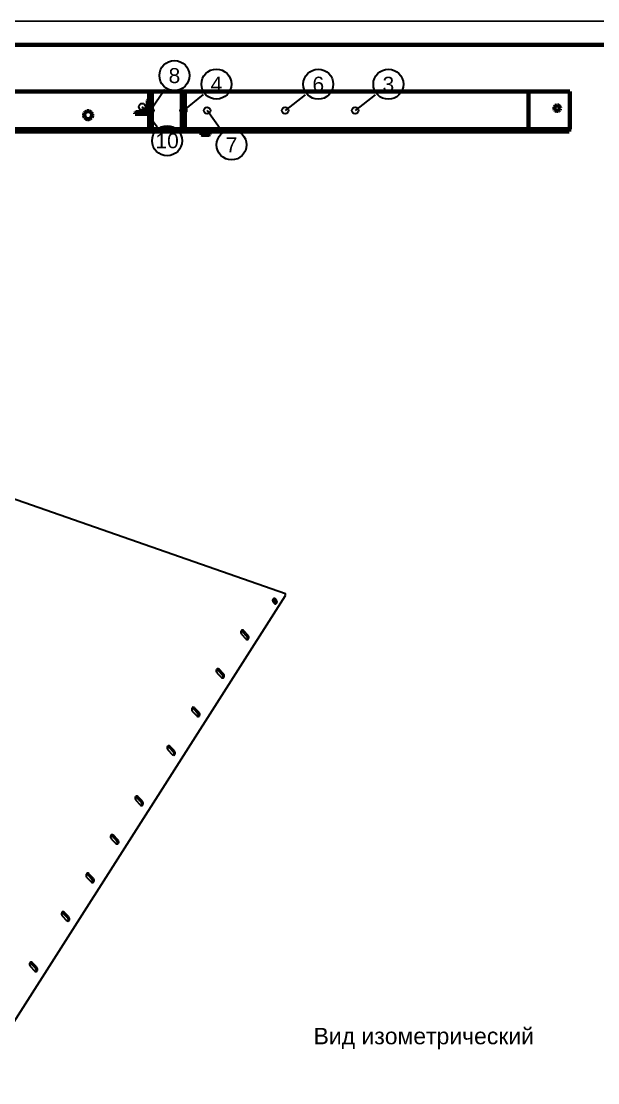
# Model space of a CAD drawing. Header units: millimetres. Extents: x 0 to 594, y 0 to 420.
# Drawn here: x 215.4 to 338.3, y 193.9 to 420 of the extents above; entities that cross this region are included whole.
import ezdxf
from ezdxf.enums import TextEntityAlignment as Align

# ---------------------------------------------------------------- set-up
doc = ezdxf.new("R2010")
doc.units = ezdxf.units.MM
doc.styles.add('GOST', font='Arial')

msp = doc.modelspace()

# ---------------------------------------------------------------- linework, layer by layer
at = {"color": 1, "lineweight": 70}
for p, q in [((121.7, 405), (242.7, 405)), ((242.7, 405), (243.3, 405)), ((242.7, 397), (242.7, 405)), ((243.3, 405), (243.3, 397)), ((249.7, 405), (243.3, 405)), ((249.7, 405), (250.3, 405)), ((249.7, 397), (249.7, 405)), ((250.3, 405), (323.54, 405)), ((250.3, 405), (250.3, 397)), ((323.54, 405), (332.4, 405)), ((323.54, 397), (323.54, 405)), ((332.4, 405), (332.4, 397)), ((242.42, 403.15), (242.4, 403.05)), ((242.4, 403.05), (242.4, 401.1)), ((242.47, 403.23), (242.42, 403.15)), ((242.55, 403.28), (242.47, 403.23)), ((242.65, 403.3), (242.55, 403.28)), ((242.7, 403.3), (242.65, 403.3)), ((242.7, 400.3), (242.7, 403.3)), ((228.95, 400.39), (228.87, 400.17)), ((229.08, 400.58), (228.95, 400.39)), ((229.26, 400.73), (229.08, 400.58)), ((229.47, 400.82), (229.26, 400.73)), ((229.7, 400.85), (229.47, 400.82)), ((229.93, 400.82), (229.7, 400.85)), ((230.14, 400.73), (229.93, 400.82)), ((230.32, 400.58), (230.14, 400.73)), ((230.45, 400.39), (230.32, 400.58)), ((230.53, 400.17), (230.45, 400.39)), ((239.72, 400.45), (239.7, 400.35)), ((239.7, 400.35), (239.7, 400.3)), ((239.7, 400.3), (242.7, 400.3)), ((239.77, 400.53), (239.72, 400.45)), ((239.85, 400.58), (239.77, 400.53)), ((239.95, 400.6), (239.85, 400.58)), ((241.9, 400.6), (239.95, 400.6)), ((242.05, 400.62), (241.9, 400.6)), ((242.19, 400.7), (242.05, 400.62)), ((242.3, 400.81), (242.19, 400.7)), ((242.38, 400.95), (242.3, 400.81)), ((242.4, 401.1), (242.38, 400.95)), ((329.13, 401.69), (329.1, 401.5)), ((329.1, 401.5), (329.13, 401.31)), ((329.21, 401.85), (329.13, 401.69)), ((329.13, 401.31), (329.21, 401.15)), ((329.35, 401.99), (329.21, 401.85)), ((329.21, 401.15), (329.35, 401.01)), ((329.51, 402.07), (329.35, 401.99)), ((329.35, 401.01), (329.51, 400.93)), ((329.7, 402.1), (329.51, 402.07)), ((329.51, 400.93), (329.7, 400.9)), ((329.89, 402.07), (329.7, 402.1)), ((329.7, 400.9), (329.89, 400.93)), ((330.05, 401.99), (329.89, 402.07)), ((329.89, 400.93), (330.05, 401.01)), ((330.19, 401.85), (330.05, 401.99)), ((330.05, 401.01), (330.19, 401.15)), ((330.27, 401.69), (330.19, 401.85)), ((330.19, 401.15), (330.27, 401.31)), ((330.3, 401.5), (330.27, 401.69)), ((330.27, 401.31), (330.3, 401.5)), ((228.87, 400.17), (228.85, 399.94)), ((228.85, 399.94), (228.9, 399.72)), ((228.9, 399.72), (229.01, 399.51)), ((229.01, 399.51), (229.16, 399.34)), ((229.16, 399.34), (229.36, 399.22)), ((229.36, 399.22), (229.58, 399.16)), ((229.58, 399.16), (229.82, 399.16)), ((229.82, 399.16), (230.04, 399.22)), ((230.04, 399.22), (230.24, 399.34)), ((230.24, 399.34), (230.39, 399.51)), ((230.39, 399.51), (230.5, 399.72)), ((230.5, 399.72), (230.55, 399.94)), ((230.55, 399.94), (230.53, 400.17)), ((239.7, 397), (124.7, 397)), ((124.7, 396.5), (239.7, 396.5)), ((239.7, 396.5), (239.7, 397)), ((257.5, 397), (239.7, 397)), ((257.5, 396.5), (239.7, 396.5)), ((253.85, 395.98), (253.85, 396.5)), ((253.85, 395.98), (253.85, 395.93)), ((253.85, 395.93), (253.85, 395.98)), ((254.07, 395.88), (253.85, 395.98)), ((253.85, 395.98), (253.85, 395.93)), ((253.85, 395.93), (253.85, 395.98)), ((253.85, 395.98), (253.85, 395.93)), ((253.85, 395.93), (253.85, 395.98)), ((253.85, 395.98), (253.85, 395.93)), ((253.85, 395.93), (253.85, 395.98)), ((253.85, 395.98), (253.85, 395.93)), ((253.85, 395.93), (253.85, 395.98)), ((253.85, 395.98), (253.85, 395.93)), ((253.85, 395.93), (253.85, 395.98)), ((253.85, 395.93), (253.85, 395.88)), ((253.85, 395.88), (253.85, 395.93)), ((253.85, 395.93), (253.85, 395.88)), ((253.85, 395.88), (253.85, 395.93)), ((253.85, 395.93), (253.85, 395.88)), ((253.85, 395.88), (253.85, 395.93)), ((253.85, 395.93), (253.85, 395.88)), ((253.85, 395.88), (253.85, 395.93)), ((253.85, 395.93), (253.85, 395.88)), ((253.85, 395.88), (253.85, 395.93)), ((253.85, 395.93), (253.85, 395.88)), ((253.85, 395.88), (253.85, 395.93)), ((253.85, 395.88), (253.85, 395.85)), ((253.85, 395.85), (253.85, 395.88)), ((253.85, 395.88), (253.85, 395.85)), ((253.85, 395.85), (253.85, 395.88)), ((253.85, 395.88), (253.85, 395.85)), ((253.85, 395.85), (253.85, 395.88)), ((253.85, 395.88), (253.85, 395.85)), ((253.85, 395.85), (253.85, 395.88)), ((253.85, 395.88), (253.85, 395.85)), ((253.85, 395.85), (253.85, 395.88)), ((253.85, 395.88), (253.85, 395.85)), ((253.85, 395.85), (253.85, 395.88)), ((253.89, 395.81), (253.85, 395.85)), ((253.89, 395.81), (253.89, 395.81)), ((253.89, 395.81), (253.91, 395.81)), ((253.91, 395.81), (253.93, 395.81)), ((253.93, 395.81), (253.97, 395.81)), ((253.97, 395.81), (254.01, 395.81)), ((254.01, 395.81), (254.07, 395.81)), ((254.28, 395.85), (254.07, 395.88)), ((254.07, 395.81), (254.13, 395.81)), ((254.13, 395.81), (254.19, 395.81)), ((254.19, 395.81), (254.27, 395.81)), ((254.27, 395.81), (254.35, 395.81)), ((254.48, 395.88), (254.28, 395.85)), ((254.35, 395.81), (254.43, 395.81)), ((254.43, 395.81), (254.52, 395.81)), ((254.7, 395.98), (254.48, 395.88)), ((254.52, 395.81), (254.61, 395.81)), ((254.61, 395.81), (254.7, 395.81)), ((254.7, 395.98), (254.7, 396.5)), ((254.92, 395.88), (254.7, 395.98)), ((254.7, 395.81), (254.79, 395.81)), ((254.79, 395.81), (254.88, 395.81)), ((254.88, 395.81), (254.97, 395.81)), ((255.13, 395.85), (254.92, 395.88)), ((254.97, 395.81), (255.05, 395.81)), ((255.05, 395.81), (255.13, 395.81)), ((255.33, 395.88), (255.13, 395.85)), ((255.13, 395.81), (255.21, 395.81)), ((255.21, 395.81), (255.27, 395.81)), ((255.27, 395.81), (255.33, 395.81)), ((255.55, 395.98), (255.33, 395.88)), ((255.33, 395.81), (255.39, 395.81)), ((255.39, 395.81), (255.43, 395.81)), ((255.43, 395.81), (255.47, 395.81)), ((255.47, 395.81), (255.49, 395.81)), ((255.49, 395.81), (255.51, 395.81)), ((255.51, 395.81), (255.55, 395.85)), ((255.51, 395.81), (255.51, 395.81)), ((255.55, 395.98), (255.55, 396.5)), ((255.55, 395.98), (255.55, 395.93)), ((255.55, 395.93), (255.55, 395.98)), ((255.55, 395.98), (255.55, 395.93)), ((255.55, 395.93), (255.55, 395.98)), ((255.55, 395.98), (255.55, 395.93)), ((255.55, 395.93), (255.55, 395.98)), ((255.55, 395.98), (255.55, 395.93)), ((255.55, 395.93), (255.55, 395.98)), ((255.55, 395.98), (255.55, 395.93)), ((255.55, 395.93), (255.55, 395.98)), ((255.55, 395.98), (255.55, 395.93)), ((255.55, 395.93), (255.55, 395.98)), ((255.55, 395.93), (255.55, 395.88)), ((255.55, 395.88), (255.55, 395.93)), ((255.55, 395.93), (255.55, 395.88)), ((255.55, 395.88), (255.55, 395.93)), ((255.55, 395.93), (255.55, 395.88)), ((255.55, 395.88), (255.55, 395.93)), ((255.55, 395.93), (255.55, 395.88)), ((255.55, 395.88), (255.55, 395.93)), ((255.55, 395.93), (255.55, 395.88)), ((255.55, 395.88), (255.55, 395.93)), ((255.55, 395.93), (255.55, 395.88)), ((255.55, 395.88), (255.55, 395.93)), ((255.55, 395.88), (255.55, 395.85)), ((255.55, 395.85), (255.55, 395.88)), ((255.55, 395.88), (255.55, 395.85)), ((255.55, 395.85), (255.55, 395.88)), ((255.55, 395.88), (255.55, 395.85)), ((255.55, 395.85), (255.55, 395.88)), ((255.55, 395.88), (255.55, 395.85)), ((255.55, 395.85), (255.55, 395.88)), ((255.55, 395.88), (255.55, 395.85)), ((255.55, 395.85), (255.55, 395.88)), ((255.55, 395.88), (255.55, 395.85)), ((255.55, 395.85), (255.55, 395.88)), ((257.5, 397), (332.25, 397)), ((257.5, 397), (257.5, 396.5)), ((257.5, 396.5), (332.25, 396.5)), ((332.25, 397), (332.25, 396.5)), ((332.4, 397), (332.25, 397))]:
    msp.add_line(p, q, dxfattribs=at)
at = {"color": 7, "lineweight": 35}
for p, q in [((246.05, 405.45), (243, 401)), ((254.23, 404.36), (250, 401)), ((275.93, 404.35), (271.7, 401)), ((290.88, 404.35), (286.64, 401)), ((244.4, 397.45), (241.2, 401.8)), ((258.18, 396.6), (255.05, 401))]:
    msp.add_line(p, q, dxfattribs=at)
at = {"color": 1, "lineweight": 35}
for p, q in [((37.43, 379.81), (271.76, 298.12)), ((213.4, 206.05), (271.76, 297.67)), ((269.05, 296.81), (269.03, 296.71)), ((269.03, 296.71), (269.03, 296.61)), ((269.03, 296.61), (269.05, 296.5)), ((269.09, 296.89), (269.05, 296.81)), ((269.05, 296.5), (269.08, 296.39)), ((269.08, 296.88), (269.19, 296.85)), ((269.08, 296.39), (269.13, 296.28)), ((269.15, 296.96), (269.09, 296.89)), ((269.13, 296.28), (269.19, 296.18)), ((269.21, 297.01), (269.15, 296.96)), ((269.19, 296.85), (269.29, 296.8)), ((269.61, 296.4), (269.2, 296.17)), ((269.32, 297.05), (269.21, 297.01)), ((269.29, 296.8), (269.39, 296.73)), ((269.45, 297.04), (269.32, 297.05)), ((269.39, 296.73), (269.48, 296.63)), ((269.58, 296.99), (269.45, 297.04)), ((269.48, 296.63), (269.55, 296.52)), ((269.55, 296.52), (269.61, 296.4)), ((269.71, 296.9), (269.58, 296.99)), ((269.61, 296.4), (269.64, 296.27)), ((269.64, 296.27), (269.66, 296.15)), ((269.81, 296.78), (269.71, 296.9)), ((269.9, 296.63), (269.81, 296.78)), ((269.95, 296.48), (269.9, 296.63)), ((269.92, 296.1), (269.96, 296.2)), ((269.97, 296.32), (269.95, 296.48)), ((269.96, 296.2), (269.97, 296.32)), ((271.76, 297.67), (271.76, 298.12)), ((269.19, 296.18), (269.27, 296.1)), ((269.27, 296.1), (269.35, 296.02)), ((269.35, 296.02), (269.44, 295.97)), ((269.44, 295.97), (269.53, 295.93)), ((269.53, 295.93), (269.62, 295.92)), ((269.64, 296.03), (269.6, 295.92)), ((269.62, 295.92), (269.71, 295.93)), ((269.66, 296.15), (269.64, 296.03)), ((269.71, 295.93), (269.79, 295.96)), ((269.79, 295.96), (269.86, 296.02)), ((269.86, 296.02), (269.92, 296.1)), ((262.23, 289.99), (262.22, 289.86)), ((262.22, 289.86), (262.24, 289.72)), ((262.27, 290.1), (262.23, 289.99)), ((262.24, 289.72), (262.29, 289.59)), ((262.32, 290.19), (262.27, 290.1)), ((262.28, 290.12), (262.36, 290.1)), ((262.29, 289.59), (262.36, 289.46)), ((262.4, 290.25), (262.32, 290.19)), ((262.36, 290.1), (262.45, 290.06)), ((262.36, 289.46), (262.45, 289.35)), ((262.53, 290.29), (262.4, 290.25)), ((262.45, 290.06), (262.54, 290.01)), ((262.66, 290.27), (262.53, 290.29)), ((262.54, 290.01), (262.62, 289.93)), ((262.93, 290.1), (262.62, 289.93)), ((262.62, 289.93), (263.42, 289.1)), ((262.8, 290.21), (262.66, 290.27)), ((262.93, 290.1), (262.8, 290.21)), ((263.74, 289.27), (262.93, 290.1)), ((262.45, 289.35), (263.25, 288.51)), ((263.25, 288.51), (263.38, 288.4)), ((263.38, 288.4), (263.52, 288.34)), ((263.74, 289.27), (263.42, 289.1)), ((263.42, 289.1), (263.55, 288.92)), ((263.52, 288.34), (263.66, 288.33)), ((263.55, 288.92), (263.63, 288.71)), ((263.63, 288.41), (263.6, 288.33)), ((263.63, 288.71), (263.65, 288.6)), ((263.65, 288.5), (263.63, 288.41)), ((263.65, 288.6), (263.65, 288.5)), ((263.66, 288.33), (263.78, 288.36)), ((263.83, 289.16), (263.74, 289.27)), ((263.78, 288.36), (263.86, 288.43)), ((263.9, 289.03), (263.83, 289.16)), ((263.86, 288.43), (263.92, 288.52)), ((263.94, 288.89), (263.9, 289.03)), ((263.92, 288.52), (263.96, 288.63)), ((263.96, 288.76), (263.94, 288.89)), ((263.96, 288.63), (263.96, 288.76)), ((257.04, 281.89), (257, 281.78)), ((257, 281.78), (257, 281.65)), ((257, 281.65), (257.02, 281.51)), ((257.02, 281.51), (257.06, 281.38)), ((257.1, 281.98), (257.04, 281.89)), ((257.05, 281.91), (257.14, 281.89)), ((257.06, 281.38), (257.13, 281.25)), ((257.18, 282.05), (257.1, 281.98)), ((257.13, 281.25), (257.22, 281.14)), ((257.14, 281.89), (257.23, 281.86)), ((257.3, 282.08), (257.18, 282.05)), ((257.22, 281.14), (258.03, 280.3)), ((257.23, 281.86), (257.31, 281.8)), ((257.44, 282.07), (257.3, 282.08)), ((257.31, 281.8), (257.39, 281.73)), ((257.7, 281.9), (257.39, 281.73)), ((257.39, 281.73), (258.2, 280.89)), ((257.58, 282), (257.44, 282.07)), ((257.7, 281.9), (257.58, 282)), ((258.51, 281.06), (257.7, 281.9)), ((258.51, 281.06), (258.2, 280.89)), ((258.2, 280.89), (258.33, 280.71)), ((258.33, 280.71), (258.4, 280.5)), ((258.4, 280.5), (258.42, 280.4)), ((258.42, 280.4), (258.42, 280.3)), ((258.6, 280.95), (258.51, 281.06)), ((258.67, 280.82), (258.6, 280.95)), ((258.71, 280.69), (258.67, 280.82)), ((258.69, 280.31), (258.73, 280.42)), ((258.73, 280.55), (258.71, 280.69)), ((258.73, 280.42), (258.73, 280.55)), ((258.03, 280.3), (258.15, 280.2)), ((258.15, 280.2), (258.29, 280.13)), ((258.29, 280.13), (258.43, 280.12)), ((258.4, 280.2), (258.37, 280.12)), ((258.42, 280.3), (258.4, 280.2)), ((258.43, 280.12), (258.55, 280.16)), ((258.55, 280.16), (258.63, 280.22)), ((258.63, 280.22), (258.69, 280.31)), ((251.81, 273.68), (251.77, 273.57)), ((251.87, 273.78), (251.81, 273.68)), ((251.82, 273.7), (251.91, 273.69)), ((251.95, 273.84), (251.87, 273.78)), ((251.91, 273.69), (252, 273.65)), ((252.07, 273.88), (251.95, 273.84)), ((252, 273.65), (252.08, 273.59)), ((252.21, 273.86), (252.07, 273.88)), ((252.08, 273.59), (252.16, 273.52)), ((252.48, 273.69), (252.16, 273.52)), ((252.35, 273.8), (252.21, 273.86)), ((252.48, 273.69), (252.35, 273.8)), ((253.28, 272.85), (252.48, 273.69)), ((251.77, 273.57), (251.77, 273.44)), ((251.77, 273.44), (251.79, 273.31)), ((251.79, 273.31), (251.83, 273.17)), ((251.83, 273.17), (251.9, 273.04)), ((251.9, 273.04), (251.99, 272.93)), ((251.99, 272.93), (252.8, 272.1)), ((252.16, 273.52), (252.97, 272.68)), ((252.8, 272.1), (252.93, 271.99)), ((252.93, 271.99), (253.07, 271.93)), ((253.28, 272.85), (252.97, 272.68)), ((252.97, 272.68), (253.1, 272.5)), ((253.07, 271.93), (253.2, 271.91)), ((253.1, 272.5), (253.18, 272.3)), ((253.18, 272), (253.14, 271.91)), ((253.18, 272.3), (253.19, 272.19)), ((253.19, 272.09), (253.18, 272)), ((253.19, 272.19), (253.19, 272.09)), ((253.2, 271.91), (253.33, 271.95)), ((253.37, 272.74), (253.28, 272.85)), ((253.33, 271.95), (253.41, 272.01)), ((253.44, 272.62), (253.37, 272.74)), ((253.41, 272.01), (253.46, 272.1)), ((253.49, 272.48), (253.44, 272.62)), ((253.46, 272.1), (253.5, 272.22)), ((253.51, 272.34), (253.49, 272.48)), ((253.5, 272.22), (253.51, 272.34)), ((246.55, 265.36), (246.54, 265.24)), ((246.54, 265.24), (246.56, 265.1)), ((246.58, 265.48), (246.55, 265.36)), ((246.56, 265.1), (246.61, 264.97)), ((246.64, 265.57), (246.58, 265.48)), ((246.59, 265.5), (246.68, 265.48)), ((246.61, 264.97), (246.68, 264.84)), ((246.72, 265.63), (246.64, 265.57)), ((246.68, 265.48), (246.77, 265.44)), ((246.68, 264.84), (246.77, 264.73)), ((246.84, 265.67), (246.72, 265.63)), ((246.77, 265.44), (246.86, 265.39)), ((246.77, 264.73), (247.57, 263.89)), ((246.98, 265.65), (246.84, 265.67)), ((246.86, 265.39), (246.94, 265.31)), ((247.25, 265.48), (246.94, 265.31)), ((246.94, 265.31), (247.74, 264.48)), ((247.12, 265.59), (246.98, 265.65)), ((247.25, 265.48), (247.12, 265.59)), ((248.05, 264.65), (247.25, 265.48)), ((248.05, 264.65), (247.74, 264.48)), ((248.14, 264.54), (248.05, 264.65)), ((248.21, 264.41), (248.14, 264.54)), ((247.57, 263.89), (247.7, 263.78)), ((247.7, 263.78), (247.84, 263.72)), ((247.74, 264.48), (247.87, 264.3)), ((247.84, 263.72), (247.97, 263.71)), ((247.87, 264.3), (247.95, 264.09)), ((247.95, 263.79), (247.91, 263.71)), ((247.95, 264.09), (247.96, 263.98)), ((247.96, 263.88), (247.95, 263.79)), ((247.96, 263.98), (247.96, 263.88)), ((247.97, 263.71), (248.1, 263.74)), ((248.1, 263.74), (248.18, 263.81)), ((248.18, 263.81), (248.24, 263.9)), ((248.26, 264.27), (248.21, 264.41)), ((248.24, 263.9), (248.27, 264.01)), ((248.28, 264.14), (248.26, 264.27)), ((248.27, 264.01), (248.28, 264.14)), ((239.71, 254.63), (239.7, 254.5)), ((239.7, 254.5), (239.72, 254.37)), ((239.74, 254.74), (239.71, 254.63)), ((239.72, 254.37), (239.77, 254.23)), ((239.8, 254.84), (239.74, 254.74)), ((239.75, 254.77), (239.84, 254.75)), ((239.77, 254.23), (239.84, 254.11)), ((239.88, 254.9), (239.8, 254.84)), ((239.84, 254.75), (239.93, 254.71)), ((239.84, 254.11), (239.93, 253.99)), ((240.01, 254.94), (239.88, 254.9)), ((239.93, 254.71), (240.02, 254.65)), ((239.93, 253.99), (240.73, 253.16)), ((240.14, 254.92), (240.01, 254.94)), ((240.02, 254.65), (240.1, 254.58)), ((240.41, 254.75), (240.1, 254.58)), ((240.1, 254.58), (240.9, 253.75)), ((240.28, 254.86), (240.14, 254.92)), ((240.41, 254.75), (240.28, 254.86)), ((241.21, 253.92), (240.41, 254.75)), ((241.21, 253.92), (240.9, 253.75)), ((240.9, 253.75), (241.03, 253.57)), ((241.03, 253.57), (241.11, 253.36)), ((241.11, 253.36), (241.13, 253.25)), ((241.13, 253.25), (241.13, 253.15)), ((241.3, 253.8), (241.21, 253.92)), ((241.37, 253.68), (241.3, 253.8)), ((241.42, 253.54), (241.37, 253.68)), ((241.4, 253.16), (241.43, 253.28)), ((241.44, 253.41), (241.42, 253.54)), ((241.43, 253.28), (241.44, 253.41)), ((240.73, 253.16), (240.86, 253.05)), ((240.86, 253.05), (241, 252.99)), ((241, 252.99), (241.14, 252.97)), ((241.11, 253.06), (241.08, 252.97)), ((241.13, 253.15), (241.11, 253.06)), ((241.14, 252.97), (241.26, 253.01)), ((241.26, 253.01), (241.34, 253.07)), ((241.34, 253.07), (241.4, 253.16)), ((234.51, 246.54), (234.48, 246.43)), ((234.57, 246.63), (234.51, 246.54)), ((234.53, 246.56), (234.61, 246.54)), ((234.65, 246.69), (234.57, 246.63)), ((234.61, 246.54), (234.7, 246.5)), ((234.78, 246.73), (234.65, 246.69)), ((234.7, 246.5), (234.79, 246.45)), ((234.91, 246.71), (234.78, 246.73)), ((235.18, 246.54), (234.87, 246.37)), ((235.05, 246.65), (234.91, 246.71)), ((235.18, 246.54), (235.05, 246.65)), ((235.99, 245.71), (235.18, 246.54)), ((234.48, 246.43), (234.47, 246.3)), ((234.47, 246.3), (234.49, 246.16)), ((234.49, 246.16), (234.54, 246.03)), ((234.54, 246.03), (234.61, 245.9)), ((234.61, 245.9), (234.7, 245.79)), ((234.7, 245.79), (235.5, 244.95)), ((234.79, 246.45), (234.87, 246.37)), ((234.87, 246.37), (235.67, 245.54)), ((235.5, 244.95), (235.63, 244.84)), ((235.63, 244.84), (235.77, 244.78)), ((235.99, 245.71), (235.67, 245.54)), ((235.67, 245.54), (235.8, 245.36)), ((235.77, 244.78), (235.91, 244.77)), ((235.8, 245.36), (235.88, 245.15)), ((235.88, 244.85), (235.85, 244.77)), ((235.88, 245.15), (235.9, 245.04)), ((235.9, 244.94), (235.88, 244.85)), ((235.9, 245.04), (235.9, 244.94)), ((235.91, 244.77), (236.03, 244.8)), ((236.08, 245.6), (235.99, 245.71)), ((236.03, 244.8), (236.11, 244.87)), ((236.15, 245.47), (236.08, 245.6)), ((236.11, 244.87), (236.17, 244.96)), ((236.19, 245.33), (236.15, 245.47)), ((236.17, 244.96), (236.21, 245.07)), ((236.21, 245.2), (236.19, 245.33)), ((236.21, 245.07), (236.21, 245.2)), ((229.29, 238.33), (229.25, 238.22)), ((229.25, 238.22), (229.25, 238.09)), ((229.25, 238.09), (229.27, 237.95)), ((229.27, 237.95), (229.31, 237.82)), ((229.35, 238.42), (229.29, 238.33)), ((229.3, 238.35), (229.39, 238.33)), ((229.31, 237.82), (229.38, 237.69)), ((229.43, 238.49), (229.35, 238.42)), ((229.38, 237.69), (229.47, 237.58)), ((229.39, 238.33), (229.47, 238.3)), ((229.55, 238.52), (229.43, 238.49)), ((229.47, 238.3), (229.56, 238.24)), ((229.47, 237.58), (230.28, 236.74)), ((229.69, 238.51), (229.55, 238.52)), ((229.56, 238.24), (229.64, 238.17)), ((229.95, 238.34), (229.64, 238.17)), ((229.64, 238.17), (230.45, 237.33)), ((229.82, 238.44), (229.69, 238.51)), ((229.95, 238.34), (229.82, 238.44)), ((230.76, 237.5), (229.95, 238.34)), ((230.76, 237.5), (230.45, 237.33)), ((230.85, 237.39), (230.76, 237.5)), ((230.28, 236.74), (230.4, 236.64)), ((230.4, 236.64), (230.54, 236.57)), ((230.45, 237.33), (230.58, 237.15)), ((230.54, 236.57), (230.68, 236.56)), ((230.58, 237.15), (230.65, 236.94)), ((230.65, 236.64), (230.62, 236.56)), ((230.65, 236.94), (230.67, 236.84)), ((230.67, 236.74), (230.65, 236.64)), ((230.67, 236.84), (230.67, 236.74)), ((230.68, 236.56), (230.8, 236.6)), ((230.8, 236.6), (230.88, 236.66)), ((230.92, 237.26), (230.85, 237.39)), ((230.88, 236.66), (230.94, 236.75)), ((230.96, 237.13), (230.92, 237.26)), ((230.94, 236.75), (230.98, 236.86)), ((230.98, 236.99), (230.96, 237.13)), ((230.98, 236.86), (230.98, 236.99)), ((224.06, 230.12), (224.02, 230.01)), ((224.02, 230.01), (224.02, 229.88)), ((224.02, 229.88), (224.04, 229.75)), ((224.04, 229.75), (224.08, 229.61)), ((224.12, 230.22), (224.06, 230.12)), ((224.07, 230.14), (224.16, 230.13)), ((224.08, 229.61), (224.15, 229.48)), ((224.2, 230.28), (224.12, 230.22)), ((224.15, 229.48), (224.24, 229.37)), ((224.16, 230.13), (224.25, 230.09)), ((224.32, 230.32), (224.2, 230.28)), ((224.24, 229.37), (225.05, 228.54)), ((224.25, 230.09), (224.33, 230.03)), ((224.46, 230.3), (224.32, 230.32)), ((224.33, 230.03), (224.41, 229.96)), ((224.73, 230.13), (224.41, 229.96)), ((224.41, 229.96), (225.22, 229.12)), ((224.6, 230.24), (224.46, 230.3)), ((224.73, 230.13), (224.6, 230.24)), ((225.53, 229.29), (224.73, 230.13)), ((225.05, 228.54), (225.18, 228.43)), ((225.18, 228.43), (225.32, 228.37)), ((225.53, 229.29), (225.22, 229.12)), ((225.22, 229.12), (225.35, 228.94)), ((225.32, 228.37), (225.45, 228.35)), ((225.35, 228.94), (225.43, 228.74)), ((225.42, 228.44), (225.39, 228.35)), ((225.44, 228.53), (225.42, 228.44)), ((225.43, 228.74), (225.44, 228.63)), ((225.44, 228.63), (225.44, 228.53)), ((225.45, 228.35), (225.58, 228.39)), ((225.62, 229.18), (225.53, 229.29)), ((225.58, 228.39), (225.66, 228.45)), ((225.69, 229.06), (225.62, 229.18)), ((225.66, 228.45), (225.71, 228.54)), ((225.74, 228.92), (225.69, 229.06)), ((225.71, 228.54), (225.75, 228.66)), ((225.76, 228.78), (225.74, 228.92)), ((225.75, 228.66), (225.76, 228.78)), ((217.22, 219.39), (217.19, 219.28)), ((217.28, 219.48), (217.22, 219.39)), ((217.23, 219.41), (217.32, 219.39)), ((217.36, 219.55), (217.28, 219.48)), ((217.32, 219.39), (217.41, 219.36)), ((217.48, 219.58), (217.36, 219.55)), ((217.41, 219.36), (217.5, 219.3)), ((217.62, 219.57), (217.48, 219.58)), ((217.89, 219.4), (217.58, 219.23)), ((217.76, 219.51), (217.62, 219.57)), ((217.89, 219.4), (217.76, 219.51)), ((218.69, 218.56), (217.89, 219.4)), ((217.19, 219.28), (217.18, 219.15)), ((217.18, 219.15), (217.2, 219.02)), ((217.2, 219.02), (217.25, 218.88)), ((217.25, 218.88), (217.32, 218.75)), ((217.32, 218.75), (217.41, 218.64)), ((217.41, 218.64), (218.21, 217.8)), ((217.5, 219.3), (217.58, 219.23)), ((217.58, 219.23), (218.38, 218.39)), ((218.21, 217.8), (218.34, 217.7)), ((218.34, 217.7), (218.48, 217.63)), ((218.69, 218.56), (218.38, 218.39)), ((218.38, 218.39), (218.51, 218.21)), ((218.48, 217.63), (218.62, 217.62)), ((218.51, 218.21), (218.59, 218)), ((218.59, 217.7), (218.56, 217.62)), ((218.59, 218), (218.61, 217.9)), ((218.6, 217.8), (218.59, 217.7)), ((218.61, 217.9), (218.6, 217.8)), ((218.62, 217.62), (218.74, 217.66)), ((218.78, 218.45), (218.69, 218.56)), ((218.74, 217.66), (218.82, 217.72)), ((218.85, 218.32), (218.78, 218.45)), ((218.82, 217.72), (218.88, 217.81)), ((218.9, 218.19), (218.85, 218.32)), ((218.88, 217.81), (218.91, 217.92)), ((218.92, 218.05), (218.9, 218.19)), ((218.91, 217.92), (218.92, 218.05))]:
    msp.add_line(p, q, dxfattribs=at)
at = {"color": 7, "lineweight": 25}
msp.add_lwpolyline([(0, 0), (594, 0), (594, 420), (0, 420)], close=True, dxfattribs=at)
at = {"color": 7, "lineweight": 70}
msp.add_lwpolyline([(20, 5), (589, 5), (589, 415), (20, 415)], close=True, dxfattribs=at)
at = {"color": 7, "lineweight": 35}
for centre, radius in [((248.09, 408.42), 3.2), ((257.04, 406.6), 3.2), ((278.76, 406.59), 3.2), ((293.7, 406.58), 3.2), ((241.2, 401.8), 0.7), ((243, 401), 0.7), ((250, 401), 0.7), ((255.05, 401), 0.7), ((271.7, 401), 0.7), ((286.64, 401), 0.7), ((246.53, 394.55), 3.2), ((260.27, 393.67), 3.2)]:
    msp.add_circle(centre, radius, dxfattribs=at)

# ---------------------------------------------------------------- texts
at = {"color": 7, "style": 'GOST'}
for s, p in [('8', (248.09, 408.42)), ('4', (257.04, 406.6)), ('6', (278.76, 406.59)), ('3', (293.7, 406.58)), ('10', (246.53, 394.55)), ('7', (260.27, 393.67))]:
    msp.add_text(s, height=3.2, dxfattribs=at).set_placement(p, align=Align.MIDDLE)
at = {"color": 3, "style": 'GOST'}
msp.add_text('Вид изометрический', height=3.5, dxfattribs=at).set_placement((277.76, 202.1))

doc.saveas('drawing.dxf')
